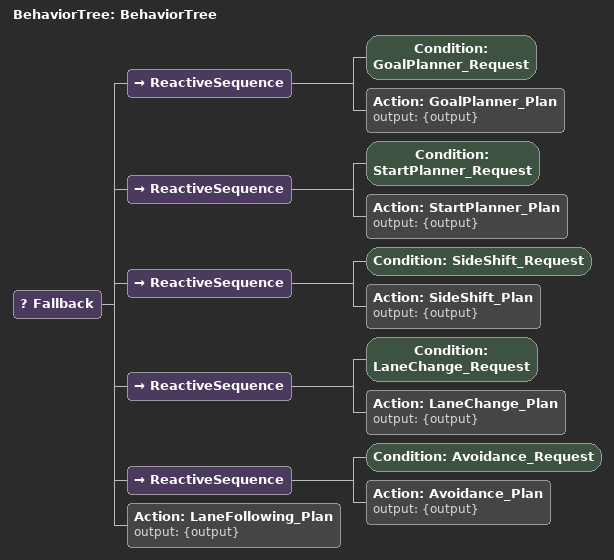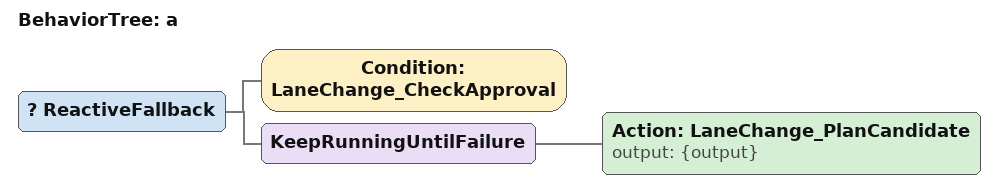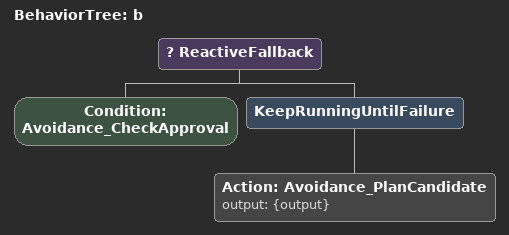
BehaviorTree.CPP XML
<?xml version="1.0"?>
<root main_tree_to_execute="BehaviorTree">
    <BehaviorTree ID="BehaviorTree">
        <Fallback>
            <ReactiveSequence>
                <Condition ID="GoalPlanner_Request"/>
                <Action ID="GoalPlanner_Plan" output="{output}"/>
            </ReactiveSequence>
            <ReactiveSequence>
                <Condition ID="StartPlanner_Request"/>
                <Action ID="StartPlanner_Plan" output="{output}"/>
            </ReactiveSequence>
            <ReactiveSequence>
                <Condition ID="SideShift_Request"/>
                <Action ID="SideShift_Plan" output="{output}"/>
            </ReactiveSequence>
            <ReactiveSequence>
                <Condition ID="LaneChange_Request"/>
                <Action ID="LaneChange_Plan" output="{output}"/>
            </ReactiveSequence>
            <ReactiveSequence>
                <Condition ID="Avoidance_Request"/>
                <Action ID="Avoidance_Plan" output="{output}"/>
            </ReactiveSequence>
            <Action ID="LaneFollowing_Plan" output="{output}"/>
        </Fallback>
    </BehaviorTree>
    <BehaviorTree ID="a">
        <ReactiveFallback>
            <Condition ID="LaneChange_CheckApproval"/>
            <KeepRunningUntilFailure>
                <Action ID="LaneChange_PlanCandidate" output="{output}"/>
            </KeepRunningUntilFailure>
        </ReactiveFallback>
    </BehaviorTree>
    <BehaviorTree ID="b">
        <ReactiveFallback>
            <Condition ID="Avoidance_CheckApproval"/>
            <KeepRunningUntilFailure>
                <Action ID="Avoidance_PlanCandidate" output="{output}"/>
            </KeepRunningUntilFailure>
        </ReactiveFallback>
    </BehaviorTree>
</root>
